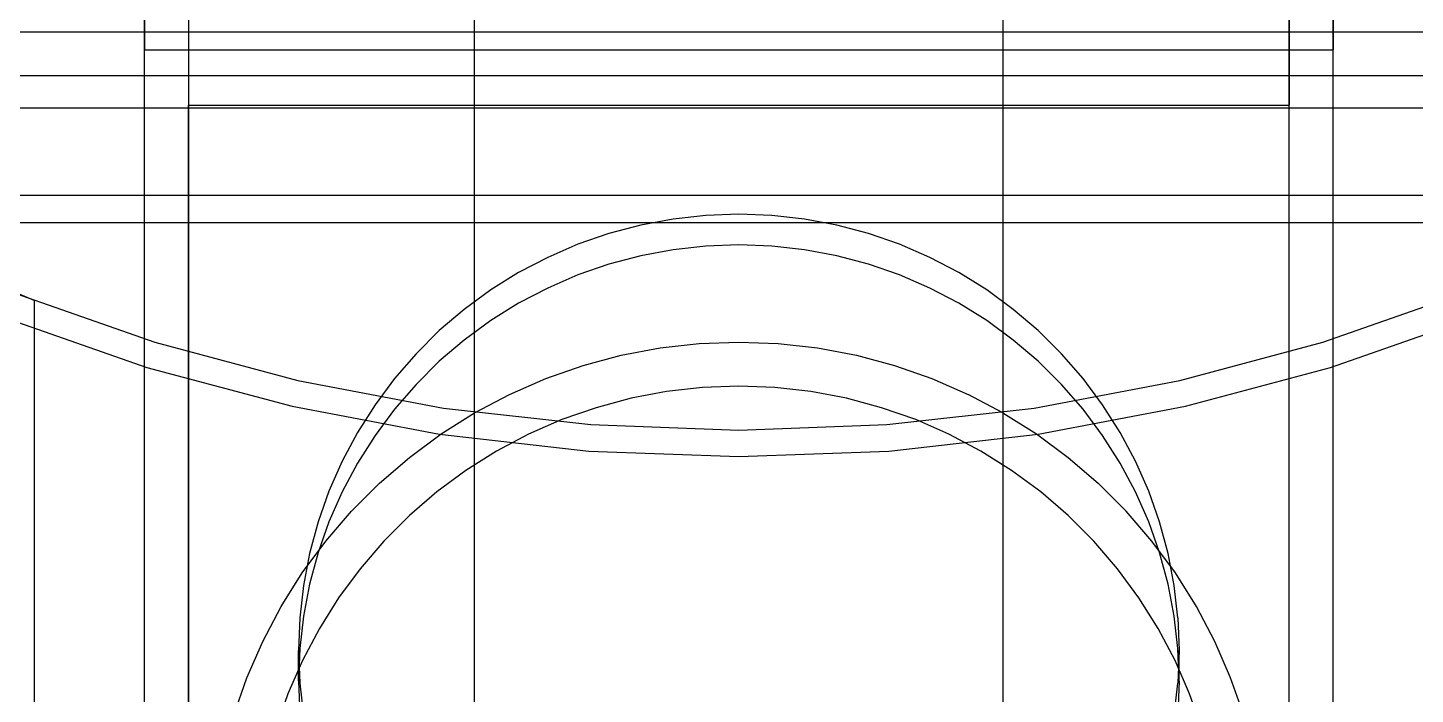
# Model space of a CAD drawing. Header units: millimetres. Extents: x -180 to 1414, y -663 to 972.
# Drawn here: x 1183.85 to 1215.36, y 454.01 to 469.13 of the extents above; entities that cross this region are included whole.
import ezdxf

# ---------------------------------------------------------------- set-up
doc = ezdxf.new("R2010")
doc.units = ezdxf.units.MM
doc.layers.add('TOP', color=8, linetype='Continuous')

msp = doc.modelspace()

# ---------------------------------------------------------------- linework, layer by layer
at = {"layer": 'TOP'}
for p, q in [((1194, 447.5), (1194, 544.9)), ((1206, 544.9), (1206, 447.5)), ((1187.5, 472.138), (1187.5, 447.381)), ((1187.5, 472.138), (1187.5, 467.378)), ((1212.5, 447.381), (1212.5, 472.138)), ((1212.5, 472.138), (1212.5, 467.378)), ((1186.5, 442.211), (1186.5, 469.476)), ((1186.5, 469.476), (1186.5, 468.633)), ((1213.5, 442.211), (1213.5, 469.476)), ((1213.5, 469.476), (1213.5, 468.633)), ((1169, 469.039), (1231, 469.039)), ((1186.5, 441.367), (1186.5, 468.633)), ((1186.5, 468.633), (1213.5, 468.633)), ((1213.5, 441.367), (1213.5, 468.633)), ((1230, 468.043), (1170, 468.043)), ((1187.5, 442.622), (1187.5, 467.378)), ((1187.5, 467.378), (1212.5, 467.378)), ((1212.5, 442.622), (1212.5, 467.378)), ((1230, 467.309), (1170, 467.309)), ((1173, 465.336), (1227, 465.336)), ((1199.253, 464.875), (1198.51, 464.792)), ((1200, 464.903), (1199.253, 464.875)), ((1200.747, 464.875), (1200, 464.903)), ((1201.49, 464.792), (1200.747, 464.875)), ((1173, 464.712), (1227, 464.712)), ((1197.775, 464.654), (1197.052, 464.463)), ((1198.51, 464.792), (1197.775, 464.654)), ((1202.225, 464.654), (1201.49, 464.792)), ((1202.948, 464.463), (1202.225, 464.654)), ((1184, 462.941), (1181.014, 464.201)), ((1196.347, 464.218), (1195.661, 463.922)), ((1197.052, 464.463), (1196.347, 464.218)), ((1200, 464.207), (1199.253, 464.179)), ((1200.747, 464.179), (1200, 464.207)), ((1203.653, 464.218), (1202.948, 464.463)), ((1204.339, 463.922), (1203.653, 464.218)), ((1195.661, 463.922), (1195, 463.576)), ((1197.775, 463.959), (1197.052, 463.767)), ((1198.51, 464.096), (1197.775, 463.959)), ((1199.253, 464.179), (1198.51, 464.096)), ((1201.49, 464.096), (1200.747, 464.179)), ((1202.225, 463.959), (1201.49, 464.096)), ((1202.948, 463.767), (1202.225, 463.959)), ((1205, 463.576), (1204.339, 463.922)), ((1195, 463.576), (1194.367, 463.182)), ((1197.052, 463.767), (1196.347, 463.522)), ((1203.653, 463.522), (1202.948, 463.767)), ((1205.633, 463.182), (1205, 463.576)), ((1196.347, 463.522), (1195.661, 463.226)), ((1204.339, 463.226), (1203.653, 463.522)), ((1183.56, 463.111), (1186.736, 461.999)), ((1183.56, 463.111), (1186.736, 461.999)), ((1184, 462.941), (1184, 441)), ((1194.367, 463.182), (1193.765, 462.742)), ((1195.661, 463.226), (1195, 462.88)), ((1205, 462.88), (1204.339, 463.226)), ((1206.235, 462.742), (1205.633, 463.182)), ((1213.264, 461.999), (1216.44, 463.111)), ((1213.264, 461.999), (1216.44, 463.111)), ((1193.765, 462.742), (1193.198, 462.259)), ((1195, 462.88), (1194.367, 462.486)), ((1205.633, 462.486), (1205, 462.88)), ((1206.802, 462.259), (1206.235, 462.742)), ((1183.34, 462.552), (1186.559, 461.426)), ((1194.367, 462.486), (1193.765, 462.046)), ((1206.235, 462.046), (1205.633, 462.486)), ((1213.441, 461.426), (1216.66, 462.552)), ((1186.736, 461.999), (1189.987, 461.128)), ((1186.736, 461.999), (1189.987, 461.128)), ((1193.198, 462.259), (1192.669, 461.736)), ((1193.765, 462.046), (1193.198, 461.563)), ((1199.103, 461.966), (1200, 462)), ((1200, 462), (1200.897, 461.966)), ((1206.802, 461.563), (1206.235, 462.046)), ((1207.331, 461.736), (1206.802, 462.259)), ((1210.013, 461.128), (1213.264, 461.999)), ((1210.013, 461.128), (1213.264, 461.999)), ((1192.669, 461.736), (1192.182, 461.174)), ((1196.463, 461.467), (1197.33, 461.699)), ((1197.33, 461.699), (1198.211, 461.866)), ((1198.211, 461.866), (1199.103, 461.966)), ((1200.897, 461.966), (1201.789, 461.866)), ((1201.789, 461.866), (1202.67, 461.699)), ((1202.67, 461.699), (1203.537, 461.467)), ((1207.818, 461.174), (1207.331, 461.736)), ((1186.559, 461.426), (1189.853, 460.543)), ((1193.198, 461.563), (1192.669, 461.04)), ((1195.616, 461.17), (1196.463, 461.467)), ((1203.537, 461.467), (1204.384, 461.17)), ((1207.331, 461.04), (1206.802, 461.563)), ((1210.147, 460.543), (1213.441, 461.426)), ((1189.987, 461.128), (1193.293, 460.503)), ((1189.987, 461.128), (1193.293, 460.503)), ((1192.182, 461.174), (1191.738, 460.578)), ((1192.669, 461.04), (1192.182, 460.478)), ((1194.793, 460.812), (1195.616, 461.17)), ((1204.384, 461.17), (1205.207, 460.812)), ((1206.707, 460.503), (1210.013, 461.128)), ((1206.707, 460.503), (1210.013, 461.128)), ((1207.818, 460.478), (1207.331, 461.04)), ((1208.262, 460.578), (1207.818, 461.174)), ((1194, 460.392), (1194.793, 460.812)), ((1197.552, 460.724), (1196.758, 460.511)), ((1198.361, 460.877), (1197.552, 460.724)), ((1199.178, 460.969), (1198.361, 460.877)), ((1200, 461), (1199.178, 460.969)), ((1200.822, 460.969), (1200, 461)), ((1201.639, 460.877), (1200.822, 460.969)), ((1202.448, 460.724), (1201.639, 460.877)), ((1203.242, 460.511), (1202.448, 460.724)), ((1206, 460.392), (1205.207, 460.812)), ((1189.853, 460.543), (1193.204, 459.909)), ((1191.738, 460.578), (1191.34, 459.951)), ((1192.182, 460.478), (1191.738, 459.883)), ((1193.293, 460.503), (1196.637, 460.126)), ((1193.293, 460.503), (1196.637, 460.126)), ((1196.758, 460.511), (1195.981, 460.24)), ((1204.019, 460.24), (1203.242, 460.511)), ((1203.363, 460.126), (1206.707, 460.503)), ((1203.363, 460.126), (1206.707, 460.503)), ((1206.796, 459.909), (1210.147, 460.543)), ((1208.262, 459.883), (1207.818, 460.478)), ((1208.66, 459.951), (1208.262, 460.578)), ((1193.24, 459.915), (1194, 460.392)), ((1195.981, 460.24), (1195.227, 459.911)), ((1196.637, 460.126), (1200, 460)), ((1196.637, 460.126), (1200, 460)), ((1200, 460), (1203.363, 460.126)), ((1200, 460), (1203.363, 460.126)), ((1204.773, 459.911), (1204.019, 460.24)), ((1206, 460.392), (1206.76, 459.915)), ((1191.34, 459.951), (1190.99, 459.297)), ((1191.738, 459.883), (1191.34, 459.255)), ((1192.518, 459.382), (1193.24, 459.915)), ((1193.204, 459.909), (1196.592, 459.528)), ((1195.227, 459.911), (1194.5, 459.526)), ((1203.408, 459.528), (1206.796, 459.909)), ((1205.5, 459.526), (1204.773, 459.911)), ((1206.76, 459.915), (1207.482, 459.382)), ((1208.66, 459.255), (1208.262, 459.883)), ((1209.01, 459.297), (1208.66, 459.951)), ((1194.5, 459.526), (1193.803, 459.089)), ((1196.592, 459.528), (1200, 459.4)), ((1200, 459.4), (1203.408, 459.528)), ((1206.197, 459.089), (1205.5, 459.526)), ((1190.99, 459.297), (1190.691, 458.618)), ((1191.34, 459.255), (1190.99, 458.601)), ((1191.838, 458.797), (1192.518, 459.382)), ((1207.482, 459.382), (1208.162, 458.797)), ((1209.01, 458.601), (1208.66, 459.255)), ((1209.309, 458.618), (1209.01, 459.297)), ((1193.803, 459.089), (1193.142, 458.6)), ((1206.858, 458.6), (1206.197, 459.089)), ((1190.691, 458.618), (1190.444, 457.919)), ((1190.99, 458.601), (1190.691, 457.922)), ((1191.203, 458.162), (1191.838, 458.797)), ((1193.142, 458.6), (1192.518, 458.064)), ((1207.482, 458.064), (1206.858, 458.6)), ((1208.162, 458.797), (1208.797, 458.162)), ((1209.309, 457.922), (1209.01, 458.601)), ((1209.556, 457.919), (1209.309, 458.618)), ((1190.444, 457.919), (1190.251, 457.204)), ((1190.691, 457.922), (1190.444, 457.223)), ((1190.618, 457.482), (1191.203, 458.162)), ((1192.518, 458.064), (1191.936, 457.482)), ((1208.064, 457.482), (1207.482, 458.064)), ((1209.382, 457.482), (1208.797, 458.162)), ((1209.556, 457.223), (1209.309, 457.922)), ((1209.749, 457.204), (1209.556, 457.919)), ((1190.085, 456.76), (1190.618, 457.482)), ((1191.936, 457.482), (1191.4, 456.858)), ((1208.6, 456.858), (1208.064, 457.482)), ((1209.915, 456.76), (1209.382, 457.482)), ((1190.251, 457.204), (1190.112, 456.476)), ((1190.444, 457.223), (1190.251, 456.508)), ((1209.749, 456.508), (1209.556, 457.223)), ((1209.888, 456.476), (1209.749, 457.204)), ((1189.608, 456), (1190.085, 456.76)), ((1191.4, 456.858), (1190.911, 456.197)), ((1209.089, 456.197), (1208.6, 456.858)), ((1210.392, 456), (1209.915, 456.76)), ((1190.112, 456.476), (1190.028, 455.74)), ((1190.251, 456.508), (1190.112, 455.78)), ((1209.888, 455.78), (1209.749, 456.508)), ((1209.972, 455.74), (1209.888, 456.476)), ((1189.188, 455.207), (1189.608, 456)), ((1190.911, 456.197), (1190.474, 455.5)), ((1209.526, 455.5), (1209.089, 456.197)), ((1210.812, 455.207), (1210.392, 456)), ((1190.028, 455.74), (1190, 455)), ((1190.112, 455.78), (1190.028, 455.044)), ((1209.972, 455.044), (1209.888, 455.78)), ((1209.972, 455.74), (1210, 455)), ((1190.474, 455.5), (1190.089, 454.773)), ((1209.911, 454.773), (1209.526, 455.5)), ((1188.83, 454.384), (1189.188, 455.207)), ((1190.028, 455.044), (1190, 454.304)), ((1210, 454.304), (1209.972, 455.044)), ((1211.17, 454.384), (1210.812, 455.207)), ((1190.089, 454.773), (1189.76, 454.019)), ((1190, 454.304), (1190, 455)), ((1190, 455), (1190.028, 454.26)), ((1210.24, 454.019), (1209.911, 454.773)), ((1210, 455), (1209.972, 454.26)), ((1210, 454.304), (1210, 455)), ((1188.533, 453.537), (1188.83, 454.384)), ((1190, 454.304), (1190.028, 453.564)), ((1190.028, 454.26), (1190.112, 453.524)), ((1209.888, 453.524), (1209.972, 454.26)), ((1210, 454.304), (1209.972, 453.564)), ((1211.467, 453.537), (1211.17, 454.384)), ((1189.76, 454.019), (1189.489, 453.242)), ((1210.511, 453.242), (1210.24, 454.019))]:
    msp.add_line(p, q, dxfattribs=at)

doc.saveas('drawing.dxf')
